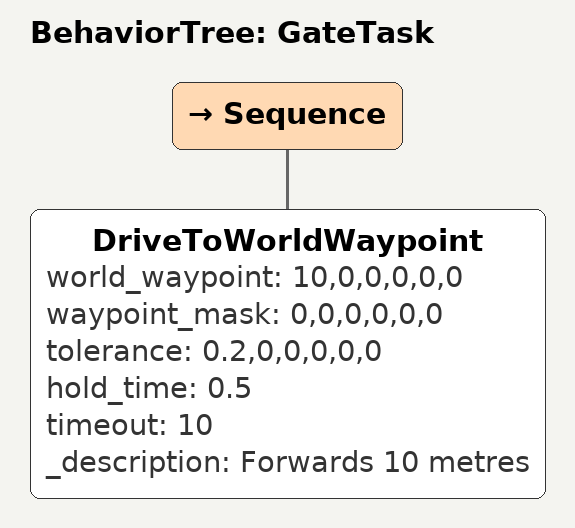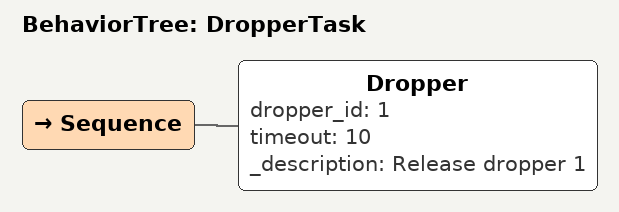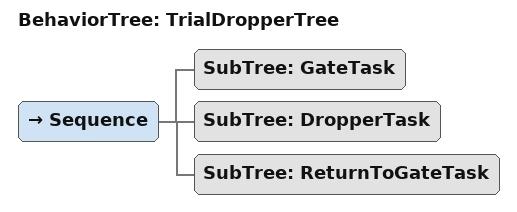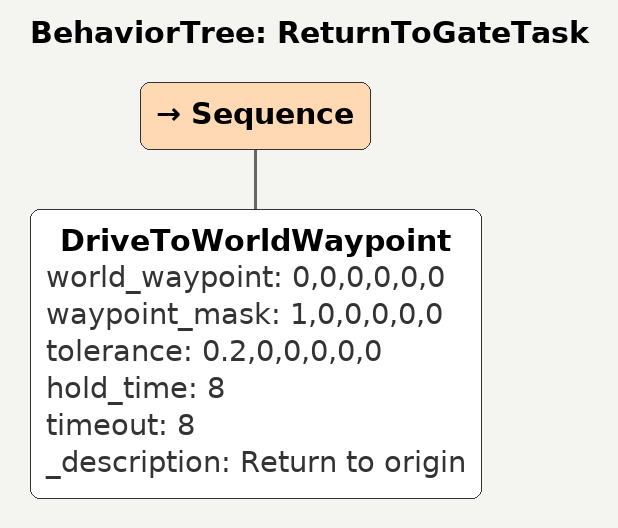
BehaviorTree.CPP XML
<?xml version="1.0" encoding="UTF-8"?>
<root BTCPP_format="4"
      main_tree_to_execute="TrialDropperTree">

  <BehaviorTree ID="GateTask">
    <Sequence>
      <DriveToWorldWaypoint world_waypoint ="10,0,0,0,0,0"
                            waypoint_mask ="0,0,0,0,0,0"
                            tolerance="0.2,0,0,0,0,0"
                            hold_time="0.5"
                            timeout="10"
                            _description="Forwards 10 metres"/>
    </Sequence>
  </BehaviorTree>

   <BehaviorTree ID="DropperTask">
    <Sequence>
      <Dropper              dropper_id ="1"
                            timeout="10"
                            _description="Release dropper 1"/>
    </Sequence>
  </BehaviorTree>

  <BehaviorTree ID="TrialDropperTree">
    <Sequence>
      <SubTree ID="GateTask"/>
      <SubTree ID="DropperTask"/>
      <SubTree ID="ReturnToGateTask"/>
    </Sequence>
  </BehaviorTree>

   <BehaviorTree ID="ReturnToGateTask">
    <Sequence>
      <DriveToWorldWaypoint world_waypoint="0,0,0,0,0,0"
                            waypoint_mask="1,0,0,0,0,0"
                            tolerance="0.2,0,0,0,0,0"
                            hold_time="8"
                            timeout="8"
                            _description="Return to origin"/>
    </Sequence>
  </BehaviorTree>

</root>
